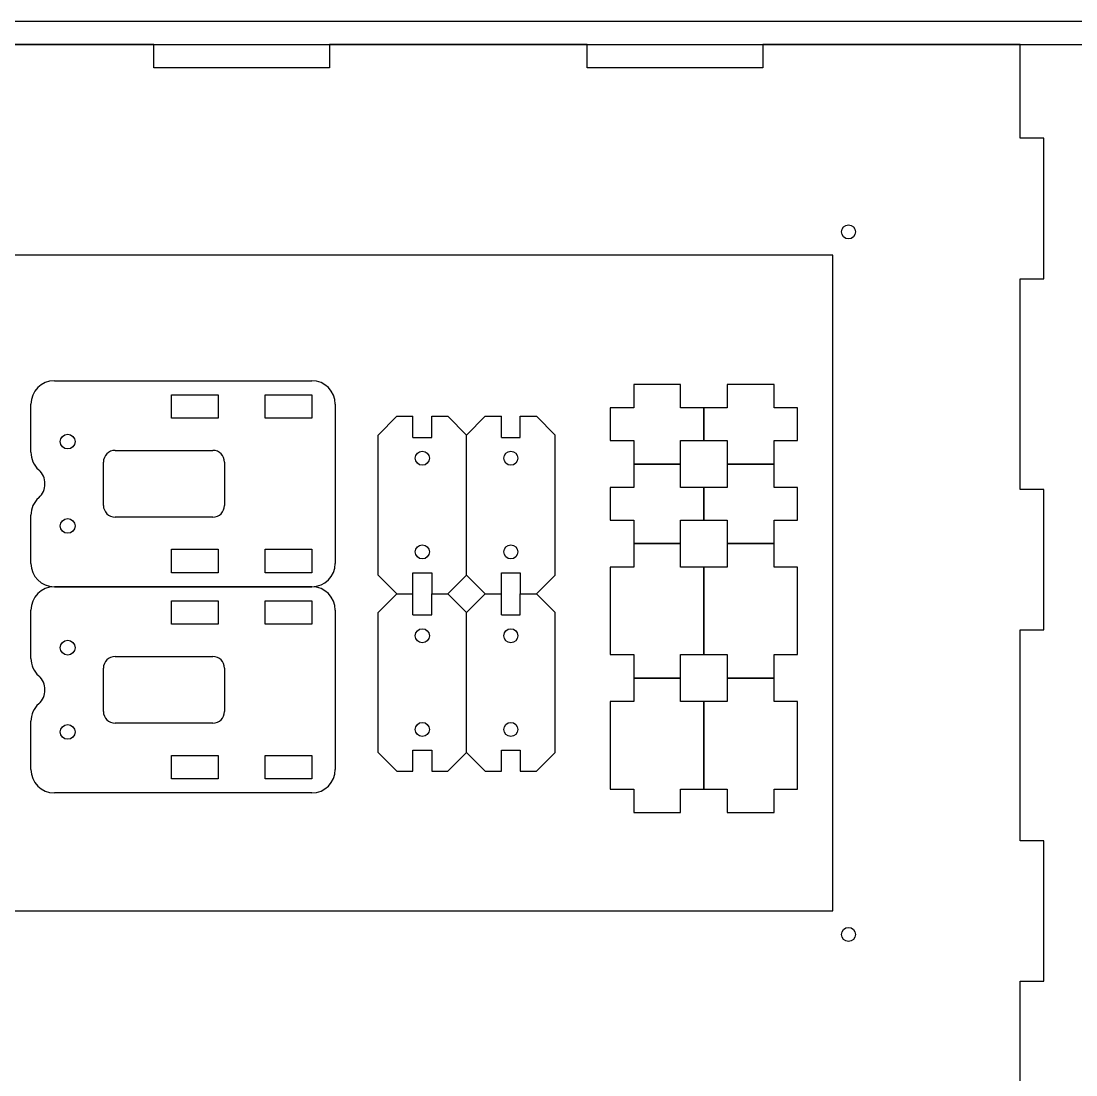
# Model space of a CAD drawing. Header units: millimetres. Extents: x 25309 to 26209, y 213925 to 214828.
# Drawn here: x 25595.2 to 25820.4, y 214149.8 to 214374.8 of the extents above; entities that cross this region are included whole.
import ezdxf

# ---------------------------------------------------------------- set-up
doc = ezdxf.new("R2010")
doc.units = ezdxf.units.MM

msp = doc.modelspace()

# ---------------------------------------------------------------- linework, layer by layer
at = {"color": 242, "linetype": 'Continuous', "lineweight": 25}
for p, q in [((25623.56, 214369.78), (25568.56, 214369.78)), ((25623.56, 214364.78), (25623.56, 214369.78)), ((25716.06, 214369.78), (25661.06, 214369.78)), ((25661.06, 214369.78), (25661.06, 214364.78)), ((25716.06, 214364.78), (25716.06, 214369.78)), ((25808.56, 214369.78), (25753.56, 214369.78)), ((25753.56, 214369.78), (25753.56, 214364.78)), ((25808.56, 214349.78), (25808.56, 214369.78)), ((25661.06, 214364.78), (25623.56, 214364.78)), ((25753.56, 214364.78), (25716.06, 214364.78)), ((25813.56, 214349.78), (25808.56, 214349.78)), ((25813.56, 214319.78), (25813.56, 214349.78)), ((25768.56, 214324.78), (25588.56, 214324.78)), ((25768.56, 214184.78), (25768.56, 214324.78)), ((25808.56, 214274.78), (25808.56, 214319.78)), ((25808.56, 214319.78), (25813.56, 214319.78)), ((25602.29, 214298), (25657.29, 214298)), ((25736, 214297.21), (25726, 214297.21)), ((25726, 214297.21), (25726, 214292.21)), ((25736, 214292.21), (25736, 214297.21)), ((25756, 214297.21), (25746, 214297.21)), ((25746, 214297.21), (25746, 214292.21)), ((25756, 214292.21), (25756, 214297.21)), ((25627.29, 214290), (25627.29, 214295)), ((25627.29, 214295), (25637.29, 214295)), ((25637.29, 214295), (25637.29, 214290)), ((25647.29, 214295), (25657.29, 214295)), ((25647.29, 214290), (25647.29, 214295)), ((25657.29, 214295), (25657.29, 214290)), ((25597.29, 214282.71), (25597.29, 214293)), ((25662.29, 214293), (25662.29, 214259)), ((25726, 214292.21), (25721, 214292.21)), ((25721, 214292.21), (25721, 214285.21)), ((25741, 214292.21), (25736, 214292.21)), ((25741, 214285.21), (25741, 214292.21)), ((25746, 214292.21), (25741, 214292.21)), ((25741, 214292.21), (25741, 214285.21)), ((25761, 214292.21), (25756, 214292.21)), ((25761, 214285.21), (25761, 214292.21)), ((25637.29, 214290), (25627.29, 214290)), ((25657.29, 214290), (25647.29, 214290)), ((25675.42, 214290.4), (25671.42, 214286.4)), ((25675.42, 214290.4), (25678.87, 214290.4)), ((25678.87, 214285.9), (25678.87, 214290.4)), ((25682.87, 214290.4), (25686.32, 214290.4)), ((25682.87, 214285.9), (25682.87, 214290.4)), ((25690.32, 214286.4), (25686.32, 214290.4)), ((25694.32, 214290.4), (25690.32, 214286.4)), ((25694.32, 214290.4), (25697.77, 214290.4)), ((25697.77, 214285.9), (25697.77, 214290.4)), ((25701.77, 214290.4), (25705.22, 214290.4)), ((25701.77, 214285.9), (25701.77, 214290.4)), ((25709.22, 214286.4), (25705.22, 214290.4)), ((25671.42, 214256.5), (25671.42, 214286.4)), ((25678.87, 214285.9), (25682.87, 214285.9)), ((25690.32, 214256.5), (25690.32, 214286.4)), ((25690.32, 214256.5), (25690.32, 214286.4)), ((25697.77, 214285.9), (25701.77, 214285.9)), ((25709.22, 214256.5), (25709.22, 214286.4)), ((25721, 214285.21), (25726, 214285.21)), ((25726, 214285.21), (25726, 214280.21)), ((25736, 214280.21), (25736, 214285.21)), ((25736, 214285.21), (25741, 214285.21)), ((25741, 214285.21), (25746, 214285.21)), ((25746, 214285.21), (25746, 214280.21)), ((25756, 214280.21), (25756, 214285.21)), ((25756, 214285.21), (25761, 214285.21)), ((25615.27, 214283.13), (25636.14, 214283.13)), ((25612.77, 214271.37), (25612.77, 214280.63)), ((25638.64, 214280.63), (25638.64, 214271.37)), ((25726, 214280.21), (25736, 214280.21)), ((25736, 214280.21), (25726, 214280.21)), ((25726, 214280.21), (25726, 214275.21)), ((25736, 214275.21), (25736, 214280.21)), ((25746, 214280.21), (25756, 214280.21)), ((25756, 214280.21), (25746, 214280.21)), ((25746, 214280.21), (25746, 214275.21)), ((25756, 214275.21), (25756, 214280.21)), ((25726, 214275.21), (25721, 214275.21)), ((25721, 214275.21), (25721, 214268.21)), ((25741, 214275.21), (25736, 214275.21)), ((25741, 214268.21), (25741, 214275.21)), ((25746, 214275.21), (25741, 214275.21)), ((25741, 214275.21), (25741, 214268.21)), ((25761, 214275.21), (25756, 214275.21)), ((25761, 214268.21), (25761, 214275.21)), ((25813.56, 214274.78), (25808.56, 214274.78)), ((25813.56, 214244.78), (25813.56, 214274.78)), ((25597.29, 214259), (25597.29, 214269.29)), ((25636.14, 214268.87), (25615.27, 214268.87)), ((25721, 214268.21), (25726, 214268.21)), ((25726, 214268.21), (25726, 214263.21)), ((25736, 214263.21), (25736, 214268.21)), ((25736, 214268.21), (25741, 214268.21)), ((25741, 214268.21), (25746, 214268.21)), ((25746, 214268.21), (25746, 214263.21)), ((25756, 214263.21), (25756, 214268.21)), ((25756, 214268.21), (25761, 214268.21)), ((25627.29, 214262), (25637.29, 214262)), ((25627.29, 214257), (25627.29, 214262)), ((25637.29, 214262), (25637.29, 214257)), ((25647.29, 214262), (25657.29, 214262)), ((25647.29, 214257), (25647.29, 214262)), ((25657.29, 214262), (25657.29, 214257)), ((25736, 214263.21), (25726, 214263.21)), ((25726, 214263.21), (25726, 214258.21)), ((25726, 214263.21), (25736, 214263.21)), ((25736, 214258.21), (25736, 214263.21)), ((25756, 214263.21), (25746, 214263.21)), ((25746, 214263.21), (25746, 214258.21)), ((25746, 214263.21), (25756, 214263.21)), ((25756, 214258.21), (25756, 214263.21)), ((25726, 214258.21), (25721, 214258.21)), ((25721, 214258.21), (25721, 214239.51)), ((25741, 214258.21), (25736, 214258.21)), ((25741, 214239.51), (25741, 214258.21)), ((25746, 214258.21), (25741, 214258.21)), ((25741, 214258.21), (25741, 214239.51)), ((25761, 214258.21), (25756, 214258.21)), ((25761, 214239.51), (25761, 214258.21)), ((25637.29, 214257), (25627.29, 214257)), ((25657.29, 214257), (25647.29, 214257)), ((25671.42, 214256.5), (25675.42, 214252.5)), ((25678.87, 214252.5), (25678.87, 214257)), ((25678.87, 214257), (25682.87, 214257)), ((25682.87, 214257), (25682.87, 214252.5)), ((25686.32, 214252.5), (25690.32, 214256.5)), ((25690.32, 214256.5), (25694.32, 214252.5)), ((25697.77, 214252.5), (25697.77, 214257)), ((25697.77, 214257), (25701.77, 214257)), ((25701.77, 214257), (25701.77, 214252.5)), ((25705.22, 214252.5), (25709.22, 214256.5)), ((25657.29, 214254), (25602.29, 214254)), ((25602.29, 214254), (25657.29, 214254)), ((25627.29, 214246), (25627.29, 214251)), ((25627.29, 214251), (25637.29, 214251)), ((25637.29, 214251), (25637.29, 214246)), ((25647.29, 214251), (25657.29, 214251)), ((25647.29, 214246), (25647.29, 214251)), ((25657.29, 214251), (25657.29, 214246)), ((25675.42, 214252.5), (25671.42, 214248.5)), ((25675.42, 214252.5), (25678.87, 214252.5)), ((25675.42, 214252.5), (25678.87, 214252.5)), ((25678.87, 214248), (25678.87, 214252.5)), ((25682.87, 214252.5), (25686.32, 214252.5)), ((25682.87, 214252.5), (25686.32, 214252.5)), ((25682.87, 214248), (25682.87, 214252.5)), ((25690.32, 214248.5), (25686.32, 214252.5)), ((25694.32, 214252.5), (25690.32, 214248.5)), ((25694.32, 214252.5), (25697.77, 214252.5)), ((25694.32, 214252.5), (25697.77, 214252.5)), ((25697.77, 214248), (25697.77, 214252.5)), ((25701.77, 214252.5), (25705.22, 214252.5)), ((25701.77, 214252.5), (25705.22, 214252.5)), ((25701.77, 214248), (25701.77, 214252.5)), ((25709.22, 214248.5), (25705.22, 214252.5)), ((25597.29, 214238.71), (25597.29, 214249)), ((25662.29, 214249), (25662.29, 214215)), ((25671.42, 214218.6), (25671.42, 214248.5)), ((25690.32, 214218.6), (25690.32, 214248.5)), ((25690.32, 214218.6), (25690.32, 214248.5)), ((25709.22, 214218.6), (25709.22, 214248.5)), ((25678.87, 214248), (25682.87, 214248)), ((25697.77, 214248), (25701.77, 214248)), ((25637.29, 214246), (25627.29, 214246)), ((25657.29, 214246), (25647.29, 214246)), ((25808.56, 214199.78), (25808.56, 214244.78)), ((25808.56, 214244.78), (25813.56, 214244.78)), ((25721, 214239.51), (25726, 214239.51)), ((25726, 214239.51), (25726, 214234.51)), ((25736, 214239.51), (25741, 214239.51)), ((25736, 214234.51), (25736, 214239.51)), ((25741, 214239.51), (25746, 214239.51)), ((25746, 214239.51), (25746, 214234.51)), ((25756, 214239.51), (25761, 214239.51)), ((25756, 214234.51), (25756, 214239.51)), ((25615.27, 214239.13), (25636.14, 214239.13)), ((25612.77, 214227.37), (25612.77, 214236.63)), ((25638.64, 214236.63), (25638.64, 214227.37)), ((25726, 214234.51), (25736, 214234.51)), ((25736, 214234.51), (25726, 214234.51)), ((25726, 214234.51), (25726, 214229.51)), ((25736, 214229.51), (25736, 214234.51)), ((25746, 214234.51), (25756, 214234.51)), ((25756, 214234.51), (25746, 214234.51)), ((25746, 214234.51), (25746, 214229.51)), ((25756, 214229.51), (25756, 214234.51)), ((25726, 214229.51), (25721, 214229.51)), ((25721, 214229.51), (25721, 214210.81)), ((25741, 214229.51), (25736, 214229.51)), ((25741, 214210.81), (25741, 214229.51)), ((25746, 214229.51), (25741, 214229.51)), ((25741, 214229.51), (25741, 214210.81)), ((25761, 214229.51), (25756, 214229.51)), ((25761, 214210.81), (25761, 214229.51)), ((25597.29, 214215), (25597.29, 214225.29)), ((25636.14, 214224.87), (25615.27, 214224.87)), ((25678.87, 214214.6), (25678.87, 214219.1)), ((25678.87, 214219.1), (25682.87, 214219.1)), ((25682.87, 214219.1), (25682.87, 214214.6)), ((25697.77, 214214.6), (25697.77, 214219.1)), ((25697.77, 214219.1), (25701.77, 214219.1)), ((25701.77, 214219.1), (25701.77, 214214.6)), ((25627.29, 214218), (25637.29, 214218)), ((25627.29, 214213), (25627.29, 214218)), ((25637.29, 214218), (25637.29, 214213)), ((25647.29, 214218), (25657.29, 214218)), ((25647.29, 214213), (25647.29, 214218)), ((25657.29, 214218), (25657.29, 214213)), ((25671.42, 214218.6), (25675.42, 214214.6)), ((25686.32, 214214.6), (25690.32, 214218.6)), ((25690.32, 214218.6), (25694.32, 214214.6)), ((25705.22, 214214.6), (25709.22, 214218.6)), ((25675.42, 214214.6), (25678.87, 214214.6)), ((25682.87, 214214.6), (25686.32, 214214.6)), ((25694.32, 214214.6), (25697.77, 214214.6)), ((25701.77, 214214.6), (25705.22, 214214.6)), ((25637.29, 214213), (25627.29, 214213)), ((25657.29, 214213), (25647.29, 214213)), ((25721, 214210.81), (25726, 214210.81)), ((25726, 214210.81), (25726, 214205.81)), ((25736, 214210.81), (25741, 214210.81)), ((25736, 214205.81), (25736, 214210.81)), ((25741, 214210.81), (25746, 214210.81)), ((25746, 214210.81), (25746, 214205.81)), ((25756, 214210.81), (25761, 214210.81)), ((25756, 214205.81), (25756, 214210.81)), ((25657.29, 214210), (25602.29, 214210)), ((25726, 214205.81), (25736, 214205.81)), ((25746, 214205.81), (25756, 214205.81)), ((25813.56, 214199.78), (25808.56, 214199.78)), ((25813.56, 214169.78), (25813.56, 214199.78)), ((25588.56, 214184.78), (25768.56, 214184.78)), ((25808.56, 214124.78), (25808.56, 214169.78)), ((25808.56, 214169.78), (25813.56, 214169.78))]:
    msp.add_line(p, q, dxfattribs=at)
at = {"color": 30}
msp.add_lwpolyline([(25308.56, 214374.78), (26208.56, 214374.78), (26208.56, 213924.78), (25308.56, 213924.78)], close=True, dxfattribs=at)
msp.add_lwpolyline([(25313.56, 214369.78), (26203.56, 214369.78), (26203.56, 213929.78), (25313.56, 213929.78)], close=True)
at = {"color": 242, "linetype": 'Continuous', "lineweight": 25}
for centre, radius in [((25771.87, 214329.78), 1.5), ((25605.14, 214285), 1.57), ((25680.87, 214281.45), 1.5), ((25699.77, 214281.45), 1.5), ((25605.14, 214267), 1.57), ((25680.87, 214261.45), 1.5), ((25699.77, 214261.45), 1.5), ((25680.87, 214243.55), 1.5), ((25699.77, 214243.55), 1.5), ((25605.14, 214241), 1.57), ((25605.14, 214223), 1.57), ((25680.87, 214223.55), 1.5), ((25699.77, 214223.55), 1.5), ((25771.87, 214179.78), 1.5)]:
    msp.add_circle(centre, radius, dxfattribs=at)
for centre, radius, start, end in [((25602.29, 214293), 5, 90, 180), ((25657.29, 214293), 5, 0, 90), ((25602.29, 214282.71), 5, 180, 228.1897), ((25615.27, 214280.63), 2.5, 90, 180), ((25636.14, 214280.63), 2.5, 0, 90), ((25596.29, 214276), 4, 311.8103, 48.1897), ((25602.29, 214269.29), 5, 131.8103, 180), ((25615.27, 214271.37), 2.5, 180, 270), ((25636.14, 214271.37), 2.5, 270, 0), ((25602.29, 214259), 5, 180, 270), ((25657.29, 214259), 5, 270, 0), ((25602.29, 214249), 5, 90, 180), ((25657.29, 214249), 5, 0, 90), ((25602.29, 214238.71), 5, 180, 228.1897), ((25615.27, 214236.63), 2.5, 90, 180), ((25636.14, 214236.63), 2.5, 0, 90), ((25596.29, 214232), 4, 311.8103, 48.1897), ((25602.29, 214225.29), 5, 131.8103, 180), ((25615.27, 214227.37), 2.5, 180, 270), ((25636.14, 214227.37), 2.5, 270, 0), ((25602.29, 214215), 5, 180, 270), ((25657.29, 214215), 5, 270, 0)]:
    msp.add_arc(centre, radius, start, end, dxfattribs=at)

doc.saveas('drawing.dxf')
